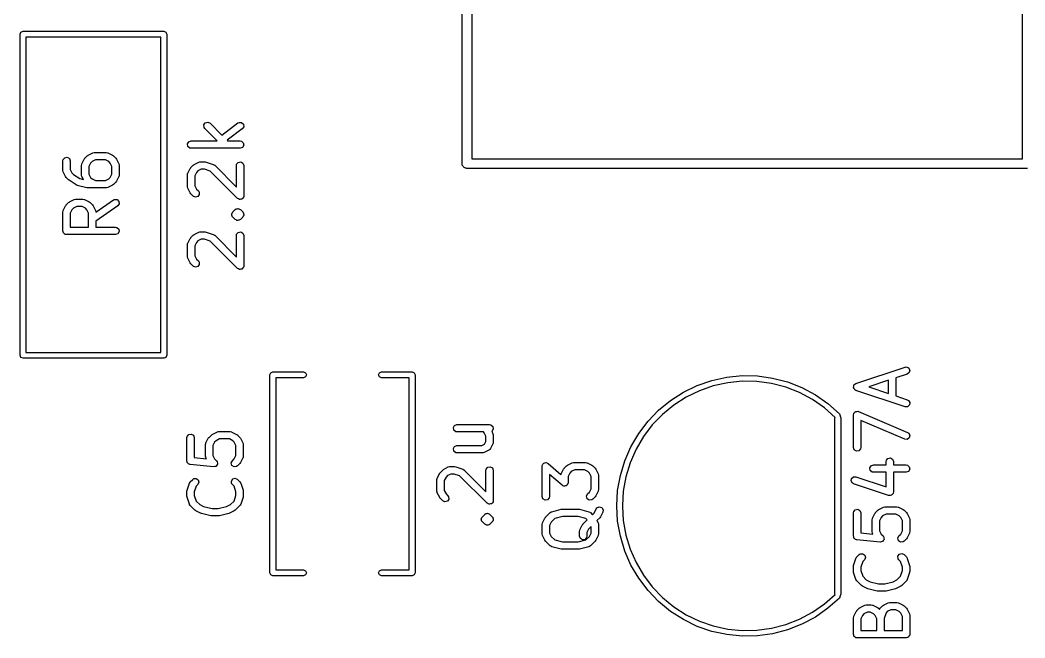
# Model space of a CAD drawing. Extents: x 40 to 128.4, y -180.3 to -86.
# Drawn here: x 97.56 to 118.06, y -108.74 to -96.13 of the extents above; entities that cross this region are included whole.
import ezdxf

# ---------------------------------------------------------------- set-up
doc = ezdxf.new("R2010")
doc.units = 0
doc.layers.add('BLACK', color=7, linetype='CONTINUOUS')

msp = doc.modelspace()

# ---------------------------------------------------------------- linework, layer by layer
at = {"layer": 'BLACK', "linetype": 'CONTINUOUS'}
for p, q in [((106.58, -99.06), (106.58, -93.345)), ((106.78, -93.445), (106.78, -98.96)), ((118.01, -98.96), (118.01, -93.445)), ((97.5649, -96.4184), (97.5825, -96.376)), ((97.5649, -102.972), (97.5649, -96.4184)), ((97.5825, -96.376), (97.6249, -96.3584)), ((97.6249, -96.3584), (100.495, -96.3584)), ((97.6849, -96.4784), (97.6849, -102.912)), ((100.435, -96.4784), (97.6849, -96.4784)), ((100.435, -102.912), (100.435, -96.4784)), ((100.495, -96.3584), (100.538, -96.376)), ((100.538, -96.376), (100.555, -96.4184)), ((100.555, -96.4184), (100.555, -102.972)), ((101.313, -98.2708), (101.343, -98.2288)), ((101.318, -98.3219), (101.313, -98.2708)), ((101.333, -98.3433), (101.318, -98.3219)), ((101.586, -98.5962), (101.333, -98.3433)), ((101.343, -98.2288), (101.392, -98.2155)), ((101.392, -98.2155), (101.439, -98.2372)), ((101.439, -98.2372), (101.678, -98.4769)), ((101.678, -98.4769), (102.007, -98.2302)), ((102.097, -98.3502), (101.786, -98.5841)), ((102.007, -98.2302), (102.031, -98.2185)), ((102.031, -98.2185), (102.082, -98.2213)), ((102.082, -98.2213), (102.119, -98.2563)), ((102.125, -98.3073), (102.097, -98.3502)), ((102.119, -98.2563), (102.125, -98.3073)), ((100.979, -98.6582), (101.004, -98.6137)), ((100.987, -98.7087), (100.979, -98.6582)), ((101.027, -98.7417), (100.987, -98.7087)), ((101.004, -98.6137), (101.052, -98.5962)), ((101.052, -98.7462), (101.027, -98.7417)), ((101.052, -98.5962), (101.586, -98.5962)), ((102.052, -98.7462), (101.052, -98.7462)), ((101.786, -98.5841), (101.798, -98.5962)), ((101.798, -98.5962), (102.052, -98.5962)), ((102.052, -98.5962), (102.078, -98.6007)), ((102.101, -98.7286), (102.052, -98.7462)), ((102.078, -98.6007), (102.117, -98.6337)), ((102.126, -98.6842), (102.101, -98.7286)), ((102.117, -98.6337), (102.126, -98.6842)), ((98.4374, -99.0045), (98.4419, -98.9789)), ((98.4419, -98.9789), (98.4749, -98.9396)), ((98.4749, -98.9396), (98.5254, -98.9307)), ((98.5254, -98.9307), (98.5698, -98.9563)), ((98.5698, -98.9563), (98.5874, -99.0045)), ((98.8263, -99.0662), (98.8739, -98.971)), ((98.8739, -98.971), (98.8872, -98.953)), ((98.8872, -98.953), (98.8879, -98.9515)), ((98.8879, -98.9515), (98.9355, -98.9039)), ((98.9355, -98.9039), (98.9539, -98.891)), ((98.9539, -98.891), (98.955, -98.8898)), ((98.955, -98.8898), (99.0503, -98.8422)), ((99.1015, -98.9843), (99.033, -99.0185)), ((99.0503, -98.8422), (99.0752, -98.8348)), ((99.0752, -98.8348), (99.0796, -98.8358)), ((99.0796, -98.8358), (99.0838, -98.8343)), ((99.0838, -98.8343), (99.3219, -98.8343)), ((99.3042, -98.9843), (99.1015, -98.9843)), ((99.3727, -99.0185), (99.3042, -98.9843)), ((99.3219, -98.8343), (99.3476, -98.8388)), ((99.3476, -98.8388), (99.351, -98.8417)), ((99.351, -98.8417), (99.3554, -98.8422)), ((99.3554, -98.8422), (99.4507, -98.8898)), ((99.4507, -98.8898), (99.4687, -98.9032)), ((99.4687, -98.9032), (99.4702, -98.9039)), ((99.4702, -98.9039), (99.5178, -98.9515)), ((99.5178, -98.9515), (99.5307, -98.9699)), ((99.5307, -98.9699), (99.5318, -98.971)), ((99.5318, -98.971), (99.5795, -99.0662)), ((106.78, -98.96), (118.01, -98.96)), ((98.4374, -99.195), (98.4374, -99.0045)), ((98.5874, -99.0045), (98.5874, -99.1773)), ((98.5874, -99.1773), (98.6216, -99.2458)), ((98.8183, -99.0998), (98.8229, -99.0741)), ((98.8183, -99.2902), (98.8183, -99.0998)), ((98.8229, -99.0741), (98.8257, -99.0707)), ((98.8257, -99.0707), (98.8263, -99.0662)), ((99.0026, -99.0489), (98.9683, -99.1175)), ((98.9683, -99.1175), (98.9683, -99.2725)), ((99.033, -99.0185), (99.0026, -99.0489)), ((99.4031, -99.0489), (99.3727, -99.0185)), ((99.4374, -99.1175), (99.4031, -99.0489)), ((99.4374, -99.2725), (99.4374, -99.1175)), ((99.5795, -99.0662), (99.5869, -99.0912)), ((99.5869, -99.0912), (99.5858, -99.0955)), ((99.5858, -99.0955), (99.5874, -99.0998)), ((99.5874, -99.0998), (99.5874, -99.2902)), ((100.985, -99.2567), (101.033, -99.1615)), ((101.033, -99.1615), (101.046, -99.1435)), ((101.046, -99.1435), (101.047, -99.142)), ((101.047, -99.142), (101.095, -99.0943)), ((101.095, -99.0943), (101.113, -99.0815)), ((101.113, -99.0815), (101.114, -99.0803)), ((101.114, -99.0803), (101.209, -99.0327)), ((101.261, -99.1748), (101.192, -99.209)), ((101.209, -99.0327), (101.234, -99.0253)), ((101.234, -99.0253), (101.239, -99.0263)), ((101.239, -99.0263), (101.243, -99.0248)), ((101.243, -99.0248), (101.338, -99.0248)), ((101.326, -99.1748), (101.261, -99.1748)), ((101.44, -99.2129), (101.326, -99.1748)), ((101.338, -99.0248), (101.36, -99.0287)), ((101.36, -99.0287), (101.362, -99.0286)), ((101.362, -99.0286), (101.505, -99.0762)), ((101.505, -99.0762), (101.528, -99.0886)), ((101.528, -99.0886), (101.53, -99.0925)), ((101.53, -99.0925), (101.534, -99.0943)), ((101.534, -99.0943), (101.977, -99.5377)), ((101.977, -99.0998), (101.982, -99.0741)), ((101.977, -99.5377), (101.977, -99.0998)), ((101.982, -99.0741), (102.015, -99.0348)), ((102.015, -99.0348), (102.065, -99.0259)), ((102.065, -99.0259), (102.11, -99.0516)), ((102.11, -99.0516), (102.127, -99.0998)), ((102.127, -99.0998), (102.127, -99.7188)), ((106.585, -99.0751), (106.58, -99.06)), ((106.585, -99.0909), (106.585, -99.0751)), ((106.594, -99.1037), (106.585, -99.0909)), ((106.599, -99.1188), (106.594, -99.1037)), ((106.612, -99.1281), (106.599, -99.1188)), ((106.621, -99.1409), (106.612, -99.1281)), ((106.636, -99.1458), (106.621, -99.1409)), ((106.649, -99.1551), (106.636, -99.1458)), ((106.665, -99.1551), (106.649, -99.1551)), ((106.68, -99.16), (106.665, -99.1551)), ((118.11, -99.16), (106.68, -99.16)), ((98.4389, -99.1992), (98.4374, -99.195)), ((98.4379, -99.2036), (98.4389, -99.1992)), ((98.4453, -99.2285), (98.4379, -99.2036)), ((98.4929, -99.3238), (98.4453, -99.2285)), ((98.4941, -99.3249), (98.4929, -99.3238)), ((98.507, -99.3433), (98.4941, -99.3249)), ((98.5546, -99.3909), (98.507, -99.3433)), ((98.5578, -99.3924), (98.5546, -99.3909)), ((98.566, -99.4003), (98.5578, -99.3924)), ((98.6216, -99.2458), (98.6554, -99.2796)), ((98.6554, -99.2796), (98.7813, -99.3635)), ((98.7813, -99.3635), (98.8554, -99.382)), ((98.8199, -99.2945), (98.8183, -99.2902)), ((98.8188, -99.2988), (98.8199, -99.2945)), ((98.8263, -99.3238), (98.8188, -99.2988)), ((98.8554, -99.382), (98.8263, -99.3238)), ((98.9683, -99.2725), (99.0026, -99.341)), ((99.0026, -99.341), (99.033, -99.3715)), ((99.033, -99.3715), (99.1015, -99.4057)), ((99.3042, -99.4057), (99.3727, -99.3715)), ((99.3727, -99.3715), (99.4031, -99.341)), ((99.4031, -99.341), (99.4374, -99.2725)), ((99.5795, -99.3238), (99.5318, -99.419)), ((99.58, -99.3193), (99.5795, -99.3238)), ((99.5829, -99.3159), (99.58, -99.3193)), ((99.5874, -99.2902), (99.5829, -99.3159)), ((100.977, -99.2902), (100.982, -99.2646)), ((100.977, -99.5283), (100.977, -99.2902)), ((100.982, -99.2646), (100.985, -99.2612)), ((100.985, -99.2612), (100.985, -99.2567)), ((101.162, -99.2394), (101.127, -99.3079)), ((101.127, -99.3079), (101.127, -99.5106)), ((101.192, -99.209), (101.162, -99.2394)), ((101.999, -99.7718), (101.44, -99.2129)), ((98.7089, -99.4955), (98.566, -99.4003)), ((98.7093, -99.4956), (98.7089, -99.4955)), ((98.7323, -99.5059), (98.7093, -99.4956)), ((98.9228, -99.5535), (98.7323, -99.5059)), ((98.9262, -99.5531), (98.9228, -99.5535)), ((98.941, -99.5557), (98.9262, -99.5531)), ((99.3219, -99.5557), (98.941, -99.5557)), ((99.1015, -99.4057), (99.3042, -99.4057)), ((99.3261, -99.5542), (99.3219, -99.5557)), ((99.3305, -99.5552), (99.3261, -99.5542)), ((99.3554, -99.5478), (99.3305, -99.5552)), ((99.4507, -99.5002), (99.3554, -99.5478)), ((99.4518, -99.499), (99.4507, -99.5002)), ((99.4702, -99.4861), (99.4518, -99.499)), ((99.5178, -99.4385), (99.4702, -99.4861)), ((99.5185, -99.437), (99.5178, -99.4385)), ((99.5318, -99.419), (99.5185, -99.437)), ((100.979, -99.5325), (100.977, -99.5283)), ((100.978, -99.5369), (100.979, -99.5325)), ((100.985, -99.5619), (100.978, -99.5369)), ((101.033, -99.6571), (100.985, -99.5619)), ((101.127, -99.5106), (101.162, -99.5791)), ((101.162, -99.5791), (101.201, -99.6182)), ((98.5741, -99.8422), (98.6693, -99.7946)), ((98.6693, -99.7946), (98.6943, -99.7872)), ((98.6943, -99.7872), (98.6986, -99.7882)), ((98.6986, -99.7882), (98.7029, -99.7867)), ((98.7029, -99.7867), (98.8457, -99.7867)), ((98.8457, -99.7867), (98.8714, -99.7912)), ((98.8714, -99.7912), (98.8748, -99.7941)), ((98.8748, -99.7941), (98.8793, -99.7946)), ((98.8793, -99.7946), (98.9745, -99.8422)), ((99.1108, -100.051), (99.4694, -99.8002)), ((99.4694, -99.8002), (99.493, -99.7892)), ((99.493, -99.7892), (99.5441, -99.7937)), ((99.5441, -99.7937), (99.5804, -99.83)), ((101.034, -99.6582), (101.033, -99.6571)), ((101.047, -99.6766), (101.034, -99.6582)), ((101.095, -99.7242), (101.047, -99.6766)), ((101.141, -99.7459), (101.095, -99.7242)), ((101.191, -99.7326), (101.141, -99.7459)), ((101.22, -99.6906), (101.191, -99.7326)), ((101.201, -99.6182), (101.216, -99.6395)), ((101.216, -99.6395), (101.22, -99.6906)), ((102.02, -99.7814), (101.999, -99.7718)), ((102.039, -99.7927), (102.02, -99.7814)), ((102.043, -99.7921), (102.039, -99.7927)), ((102.046, -99.7935), (102.043, -99.7921)), ((102.068, -99.7877), (102.046, -99.7935)), ((102.09, -99.7838), (102.068, -99.7877)), ((102.092, -99.7811), (102.09, -99.7838)), ((102.095, -99.7802), (102.092, -99.7811)), ((102.108, -99.7618), (102.095, -99.7802)), ((102.123, -99.7445), (102.108, -99.7618)), ((102.124, -99.7399), (102.123, -99.7445)), ((102.125, -99.7382), (102.124, -99.7399)), ((102.127, -99.7188), (102.125, -99.7349)), ((102.125, -99.7349), (102.125, -99.7382)), ((98.4453, -100.019), (98.4929, -99.9234)), ((98.4929, -99.9234), (98.5063, -99.9054)), ((98.5063, -99.9054), (98.507, -99.9039)), ((98.507, -99.9039), (98.5546, -99.8563)), ((98.5546, -99.8563), (98.573, -99.8434)), ((98.573, -99.8434), (98.5741, -99.8422)), ((98.6216, -100.001), (98.5874, -100.07)), ((98.652, -99.9709), (98.6216, -100.001)), ((98.7206, -99.9367), (98.652, -99.9709)), ((98.828, -99.9367), (98.7206, -99.9367)), ((98.8965, -99.9709), (98.828, -99.9367)), ((98.9269, -100.001), (98.8965, -99.9709)), ((98.9612, -100.07), (98.9269, -100.001)), ((98.9745, -99.8422), (98.9925, -99.8556)), ((98.9925, -99.8556), (98.994, -99.8563)), ((98.994, -99.8563), (99.0416, -99.9039)), ((99.0416, -99.9039), (99.0545, -99.9222)), ((99.0545, -99.9222), (99.0557, -99.9234)), ((99.0557, -99.9234), (99.1033, -100.019)), ((99.5554, -99.9231), (99.1112, -100.234)), ((99.5848, -99.8811), (99.5554, -99.9231)), ((99.5804, -99.83), (99.5848, -99.8811)), ((101.904, -100.047), (101.952, -99.9991)), ((101.952, -99.9991), (101.96, -99.9934)), ((101.96, -99.9934), (101.962, -99.9907)), ((101.962, -99.9907), (101.965, -99.9898)), ((101.965, -99.9898), (101.973, -99.9842)), ((101.973, -99.9842), (101.992, -99.9825)), ((101.992, -99.9825), (102.011, -99.9774)), ((102.011, -99.9774), (102.017, -99.9803)), ((102.017, -99.9803), (102.024, -99.9797)), ((102.024, -99.9797), (102.04, -99.9909)), ((102.04, -99.9909), (102.058, -99.9991)), ((102.058, -99.9991), (102.105, -100.047)), ((98.4374, -100.052), (98.4419, -100.026)), ((98.4374, -100.433), (98.4374, -100.052)), ((98.4419, -100.026), (98.4448, -100.023)), ((98.4448, -100.023), (98.4453, -100.019)), ((98.5874, -100.07), (98.5874, -100.358)), ((98.9612, -100.358), (98.9612, -100.07)), ((99.1033, -100.019), (99.1107, -100.044)), ((99.1107, -100.044), (99.1097, -100.048)), ((99.1097, -100.048), (99.1108, -100.051)), ((101.882, -100.093), (101.884, -100.09)), ((101.887, -100.112), (101.882, -100.093)), ((101.883, -100.087), (101.885, -100.084)), ((101.884, -100.09), (101.883, -100.087)), ((101.885, -100.08), (101.896, -100.064)), ((101.885, -100.084), (101.885, -100.08)), ((101.889, -100.131), (101.887, -100.112)), ((101.892, -100.135), (101.889, -100.131)), ((101.892, -100.137), (101.892, -100.135)), ((101.895, -100.139), (101.892, -100.137)), ((101.895, -100.14), (101.895, -100.139)), ((101.896, -100.143), (101.895, -100.14)), ((101.896, -100.064), (101.904, -100.047)), ((101.898, -100.145), (101.896, -100.143)), ((101.904, -100.153), (101.898, -100.145)), ((101.952, -100.2), (101.904, -100.153)), ((101.969, -100.209), (101.952, -100.2)), ((101.985, -100.22), (101.969, -100.209)), ((102.017, -100.217), (101.998, -100.222)), ((102.036, -100.215), (102.017, -100.217)), ((102.045, -100.21), (102.036, -100.215)), ((102.048, -100.209), (102.045, -100.21)), ((102.05, -100.206), (102.048, -100.209)), ((102.058, -100.2), (102.05, -100.206)), ((102.105, -100.153), (102.058, -100.2)), ((102.105, -100.047), (102.111, -100.055)), ((102.114, -100.135), (102.105, -100.153)), ((102.111, -100.055), (102.114, -100.057)), ((102.114, -100.057), (102.115, -100.06)), ((102.125, -100.119), (102.114, -100.135)), ((102.115, -100.06), (102.115, -100.06)), ((102.115, -100.06), (102.117, -100.062)), ((102.117, -100.062), (102.118, -100.064)), ((102.118, -100.064), (102.12, -100.068)), ((102.12, -100.068), (102.122, -100.087)), ((102.122, -100.087), (102.127, -100.106)), ((102.126, -100.113), (102.125, -100.116)), ((102.125, -100.116), (102.125, -100.119)), ((102.127, -100.106), (102.126, -100.109)), ((102.126, -100.109), (102.126, -100.113)), ((98.5874, -100.358), (98.9612, -100.358)), ((99.1112, -100.234), (99.1112, -100.358)), ((99.1112, -100.358), (99.5124, -100.358)), ((99.5124, -100.358), (99.538, -100.363)), ((99.538, -100.363), (99.5773, -100.396)), ((99.5773, -100.396), (99.5862, -100.446)), ((101.992, -100.219), (101.985, -100.22)), ((101.998, -100.222), (101.992, -100.219)), ((98.444, -100.451), (98.4374, -100.433)), ((98.4474, -100.471), (98.444, -100.451)), ((98.4526, -100.475), (98.4474, -100.471)), ((98.4549, -100.481), (98.4526, -100.475)), ((98.4718, -100.491), (98.4549, -100.481)), ((98.4867, -100.504), (98.4718, -100.491)), ((98.4965, -100.505), (98.4867, -100.504)), ((98.4994, -100.507), (98.4965, -100.505)), ((98.5026, -100.506), (98.4994, -100.507)), ((98.5124, -100.508), (98.5026, -100.506)), ((99.5124, -100.508), (98.5124, -100.508)), ((99.5606, -100.491), (99.5124, -100.508)), ((99.5862, -100.446), (99.5606, -100.491)), ((100.985, -100.685), (101.033, -100.59)), ((101.033, -100.59), (101.046, -100.572)), ((101.046, -100.572), (101.047, -100.571)), ((101.047, -100.571), (101.095, -100.523)), ((101.095, -100.523), (101.113, -100.51)), ((101.113, -100.51), (101.114, -100.509)), ((101.114, -100.509), (101.209, -100.461)), ((101.261, -100.603), (101.192, -100.638)), ((101.209, -100.461), (101.234, -100.454)), ((101.234, -100.454), (101.239, -100.455)), ((101.239, -100.455), (101.243, -100.453)), ((101.243, -100.453), (101.338, -100.453)), ((101.326, -100.603), (101.261, -100.603)), ((101.44, -100.642), (101.326, -100.603)), ((101.338, -100.453), (101.36, -100.457)), ((101.36, -100.457), (101.362, -100.457)), ((101.362, -100.457), (101.505, -100.505)), ((101.505, -100.505), (101.528, -100.517)), ((101.528, -100.517), (101.53, -100.521)), ((101.53, -100.521), (101.534, -100.523)), ((101.534, -100.523), (101.977, -100.966)), ((101.977, -100.528), (101.982, -100.503)), ((101.977, -100.966), (101.977, -100.528)), ((101.982, -100.503), (102.015, -100.463)), ((102.015, -100.463), (102.065, -100.454)), ((102.065, -100.454), (102.11, -100.48)), ((102.11, -100.48), (102.127, -100.528)), ((102.127, -100.528), (102.127, -101.147)), ((100.977, -100.719), (100.982, -100.693)), ((100.977, -100.957), (100.977, -100.719)), ((100.982, -100.693), (100.985, -100.69)), ((100.985, -100.69), (100.985, -100.685)), ((101.162, -100.668), (101.127, -100.737)), ((101.127, -100.737), (101.127, -100.939)), ((101.192, -100.638), (101.162, -100.668)), ((101.999, -101.2), (101.44, -100.642)), ((100.979, -100.961), (100.977, -100.957)), ((100.978, -100.965), (100.979, -100.961)), ((100.985, -100.99), (100.978, -100.965)), ((101.033, -101.086), (100.985, -100.99)), ((101.127, -100.939), (101.162, -101.008)), ((101.162, -101.008), (101.201, -101.047)), ((101.034, -101.087), (101.033, -101.086)), ((101.047, -101.105), (101.034, -101.087)), ((101.095, -101.153), (101.047, -101.105)), ((101.141, -101.174), (101.095, -101.153)), ((101.191, -101.161), (101.141, -101.174)), ((101.22, -101.119), (101.191, -101.161)), ((101.201, -101.047), (101.216, -101.068)), ((101.216, -101.068), (101.22, -101.119)), ((102.02, -101.21), (101.999, -101.2)), ((102.039, -101.221), (102.02, -101.21)), ((102.043, -101.221), (102.039, -101.221)), ((102.046, -101.222), (102.043, -101.221)), ((102.068, -101.216), (102.046, -101.222)), ((102.09, -101.212), (102.068, -101.216)), ((102.092, -101.21), (102.09, -101.212)), ((102.095, -101.209), (102.092, -101.21)), ((102.108, -101.19), (102.095, -101.209)), ((102.123, -101.173), (102.108, -101.19)), ((102.124, -101.168), (102.123, -101.173)), ((102.125, -101.167), (102.124, -101.168)), ((102.127, -101.147), (102.125, -101.164)), ((102.125, -101.164), (102.125, -101.167)), ((97.5825, -103.014), (97.5649, -102.972)), ((97.6249, -103.032), (97.5825, -103.014)), ((100.495, -103.032), (97.6249, -103.032)), ((97.6849, -102.912), (100.435, -102.912)), ((100.538, -103.014), (100.495, -103.032)), ((100.555, -102.972), (100.538, -103.014)), ((114.614, -103.545), (115.614, -103.212)), ((115.614, -103.212), (115.639, -103.208)), ((115.639, -103.208), (115.687, -103.227)), ((115.687, -103.227), (115.712, -103.272)), ((115.712, -103.272), (115.701, -103.322)), ((102.66, -103.37), (102.678, -103.328)), ((102.66, -107.41), (102.66, -103.37)), ((102.678, -103.328), (102.72, -103.31)), ((102.72, -103.31), (103.345, -103.31)), ((103.345, -103.43), (102.78, -103.43)), ((102.78, -103.43), (102.78, -107.35)), ((103.345, -103.31), (103.387, -103.328)), ((103.387, -103.412), (103.345, -103.43)), ((103.387, -103.328), (103.405, -103.37)), ((103.405, -103.37), (103.387, -103.412)), ((104.875, -103.37), (104.893, -103.328)), ((104.893, -103.412), (104.875, -103.37)), ((104.893, -103.328), (104.935, -103.31)), ((104.935, -103.43), (104.893, -103.412)), ((104.935, -103.31), (105.56, -103.31)), ((105.5, -103.43), (104.935, -103.43)), ((105.5, -107.35), (105.5, -103.43)), ((105.56, -103.31), (105.602, -103.328)), ((105.602, -103.328), (105.62, -103.37)), ((105.62, -103.37), (105.62, -107.41)), ((111.377, -103.587), (111.673, -103.485)), ((111.673, -103.485), (111.979, -103.418)), ((111.979, -103.418), (112.291, -103.387)), ((112.291, -103.387), (112.604, -103.393)), ((112.604, -103.393), (112.914, -103.436)), ((112.914, -103.436), (113.217, -103.515)), ((115.277, -103.482), (114.875, -103.616)), ((115.277, -103.75), (115.277, -103.482)), ((115.661, -103.354), (115.427, -103.432)), ((115.427, -103.432), (115.427, -103.8)), ((115.701, -103.322), (115.661, -103.354)), ((111.095, -103.724), (111.377, -103.587)), ((111.421, -103.694), (111.152, -103.825)), ((111.704, -103.596), (111.421, -103.694)), ((111.997, -103.532), (111.704, -103.596)), ((112.295, -103.502), (111.997, -103.532)), ((112.595, -103.508), (112.295, -103.502)), ((112.891, -103.549), (112.595, -103.508)), ((113.181, -103.625), (112.891, -103.549)), ((113.46, -103.734), (113.181, -103.625)), ((113.217, -103.515), (113.509, -103.629)), ((113.509, -103.629), (113.785, -103.777)), ((114.563, -103.627), (114.568, -103.604)), ((114.564, -103.629), (114.563, -103.627)), ((114.564, -103.631), (114.564, -103.629)), ((114.576, -103.652), (114.564, -103.631)), ((114.568, -103.604), (114.571, -103.581)), ((114.571, -103.581), (114.573, -103.579)), ((114.573, -103.577), (114.592, -103.562)), ((114.573, -103.579), (114.573, -103.577)), ((114.588, -103.673), (114.576, -103.652)), ((114.59, -103.673), (114.588, -103.673)), ((114.591, -103.675), (114.59, -103.673)), ((114.614, -103.688), (114.591, -103.675)), ((114.592, -103.562), (114.61, -103.547)), ((114.61, -103.547), (114.612, -103.547)), ((114.612, -103.547), (114.614, -103.545)), ((115.614, -104.021), (114.614, -103.688)), ((114.875, -103.616), (115.277, -103.75)), ((110.589, -104.092), (110.831, -103.893)), ((110.831, -103.893), (111.095, -103.724)), ((111.152, -103.825), (110.899, -103.986)), ((113.724, -103.875), (113.46, -103.734)), ((113.97, -104.047), (113.724, -103.875)), ((113.785, -103.777), (114.042, -103.956)), ((115.427, -103.8), (115.661, -103.879)), ((115.661, -103.879), (115.684, -103.891)), ((115.684, -103.891), (115.711, -103.935)), ((110.372, -104.317), (110.589, -104.092)), ((110.899, -103.986), (110.668, -104.177)), ((114.187, -104.24), (113.97, -104.047)), ((114.042, -103.956), (114.276, -104.164)), ((115.665, -104.02), (115.614, -104.021)), ((115.703, -103.985), (115.665, -104.02)), ((115.711, -103.935), (115.703, -103.985)), ((110.183, -104.567), (110.372, -104.317)), ((110.668, -104.177), (110.46, -104.392)), ((114.185, -104.245), (114.187, -104.24)), ((114.185, -107.845), (114.185, -104.245)), ((114.187, -104.24), (114.187, -104.24)), ((114.276, -104.164), (114.293, -104.207)), ((114.293, -104.207), (114.291, -104.212)), ((114.291, -104.212), (114.305, -104.245)), ((114.305, -104.245), (114.305, -107.845)), ((114.562, -104.188), (114.567, -104.162)), ((114.562, -104.855), (114.562, -104.188)), ((114.567, -104.162), (114.573, -104.155)), ((114.573, -104.155), (114.575, -104.147)), ((114.575, -104.147), (114.589, -104.136)), ((114.589, -104.136), (114.6, -104.123)), ((114.6, -104.123), (114.609, -104.121)), ((114.609, -104.121), (114.616, -104.116)), ((114.616, -104.116), (114.633, -104.117)), ((114.633, -104.117), (114.65, -104.114)), ((114.65, -104.114), (114.658, -104.118)), ((114.658, -104.118), (114.667, -104.119)), ((114.667, -104.119), (115.667, -104.547)), ((115.608, -104.685), (114.712, -104.302)), ((114.712, -104.302), (114.712, -104.855)), ((106.402, -104.448), (106.428, -104.404)), ((106.411, -104.499), (106.402, -104.448)), ((106.45, -104.532), (106.411, -104.499)), ((106.428, -104.404), (106.476, -104.386)), ((106.476, -104.386), (107.142, -104.386)), ((107.142, -104.386), (107.168, -104.391)), ((107.168, -104.391), (107.207, -104.424)), ((107.191, -104.519), (107.185, -104.521)), ((107.185, -104.521), (107.209, -104.571)), ((107.216, -104.474), (107.191, -104.519)), ((107.207, -104.424), (107.216, -104.474)), ((110.46, -104.392), (110.279, -104.631)), ((100.967, -104.652), (100.972, -104.626)), ((100.967, -105.128), (100.967, -104.652)), ((100.972, -104.626), (101.005, -104.587)), ((101.005, -104.587), (101.055, -104.578)), ((101.055, -104.578), (101.1, -104.604)), ((101.1, -104.604), (101.117, -104.652)), ((101.117, -104.652), (101.117, -105.06)), ((101.356, -104.761), (101.404, -104.666)), ((101.404, -104.666), (101.417, -104.648)), ((101.417, -104.648), (101.418, -104.646)), ((101.418, -104.646), (101.466, -104.599)), ((101.466, -104.599), (101.484, -104.586)), ((101.484, -104.586), (101.485, -104.585)), ((101.485, -104.585), (101.58, -104.537)), ((101.563, -104.714), (101.533, -104.744)), ((101.632, -104.679), (101.563, -104.714)), ((101.58, -104.537), (101.605, -104.53)), ((101.605, -104.53), (101.61, -104.531)), ((101.61, -104.531), (101.614, -104.529)), ((101.614, -104.529), (101.852, -104.529)), ((101.834, -104.679), (101.632, -104.679)), ((101.903, -104.714), (101.834, -104.679)), ((101.852, -104.529), (101.878, -104.534)), ((101.878, -104.534), (101.881, -104.537)), ((101.881, -104.537), (101.885, -104.537)), ((101.885, -104.537), (101.981, -104.585)), ((101.933, -104.744), (101.903, -104.714)), ((101.981, -104.585), (101.999, -104.598)), ((101.999, -104.598), (102, -104.599)), ((102, -104.599), (102.048, -104.646)), ((102.048, -104.646), (102.061, -104.665)), ((102.061, -104.665), (102.062, -104.666)), ((102.062, -104.666), (102.109, -104.761)), ((106.476, -104.536), (106.45, -104.532)), ((107.016, -104.536), (106.476, -104.536)), ((107.033, -104.553), (107.016, -104.536)), ((107.067, -104.622), (107.033, -104.553)), ((107.067, -104.729), (107.067, -104.622)), ((107.209, -104.571), (107.217, -104.596)), ((107.217, -104.596), (107.216, -104.6)), ((107.216, -104.6), (107.217, -104.604)), ((107.217, -104.604), (107.217, -104.747)), ((110.025, -104.837), (110.183, -104.567)), ((110.279, -104.631), (110.128, -104.89)), ((115.659, -104.688), (115.608, -104.685)), ((115.7, -104.657), (115.659, -104.688)), ((115.667, -104.547), (115.689, -104.562)), ((115.689, -104.562), (115.712, -104.608)), ((115.712, -104.608), (115.7, -104.657)), ((101.348, -104.795), (101.353, -104.769)), ((101.348, -105.033), (101.348, -104.795)), ((101.353, -104.769), (101.356, -104.766)), ((101.356, -104.766), (101.356, -104.761)), ((101.533, -104.744), (101.498, -104.812)), ((101.498, -104.812), (101.498, -105.015)), ((101.967, -104.812), (101.933, -104.744)), ((101.967, -105.015), (101.967, -104.812)), ((102.109, -104.761), (102.117, -104.786)), ((102.117, -104.786), (102.116, -104.791)), ((102.116, -104.791), (102.117, -104.795)), ((102.117, -104.795), (102.117, -105.033)), ((106.402, -104.877), (106.428, -104.833)), ((106.411, -104.927), (106.402, -104.877)), ((106.45, -104.96), (106.411, -104.927)), ((106.428, -104.833), (106.476, -104.815)), ((106.476, -104.815), (106.982, -104.815)), ((106.982, -104.815), (107.039, -104.786)), ((107.128, -104.909), (107.033, -104.957)), ((107.039, -104.786), (107.067, -104.729)), ((107.136, -104.901), (107.128, -104.909)), ((107.146, -104.897), (107.136, -104.901)), ((107.162, -104.876), (107.146, -104.897)), ((107.209, -104.781), (107.162, -104.876)), ((107.21, -104.776), (107.209, -104.781)), ((107.213, -104.773), (107.21, -104.776)), ((107.217, -104.747), (107.213, -104.773)), ((109.899, -105.124), (110.025, -104.837)), ((110.128, -104.89), (110.008, -105.164)), ((114.58, -104.903), (114.562, -104.855)), ((114.624, -104.928), (114.58, -104.903)), ((114.675, -104.919), (114.624, -104.928)), ((114.708, -104.88), (114.675, -104.919)), ((114.712, -104.855), (114.708, -104.88)), ((100.973, -105.143), (100.967, -105.128)), ((101.117, -105.06), (101.366, -105.085)), ((101.35, -105.037), (101.348, -105.033)), ((101.349, -105.041), (101.35, -105.037)), ((101.356, -105.066), (101.349, -105.041)), ((101.366, -105.085), (101.356, -105.066)), ((101.498, -105.015), (101.533, -105.084)), ((101.533, -105.084), (101.572, -105.123)), ((101.572, -105.123), (101.587, -105.144)), ((101.872, -105.169), (101.894, -105.123)), ((101.894, -105.123), (101.933, -105.084)), ((101.933, -105.084), (101.967, -105.015)), ((102.109, -105.066), (102.062, -105.162)), ((102.11, -105.062), (102.109, -105.066)), ((102.113, -105.059), (102.11, -105.062)), ((102.117, -105.033), (102.113, -105.059)), ((106.476, -104.965), (106.45, -104.96)), ((107, -104.965), (106.476, -104.965)), ((107.004, -104.963), (107, -104.965)), ((107.008, -104.965), (107.004, -104.963)), ((107.033, -104.957), (107.008, -104.965)), ((109.808, -105.424), (109.899, -105.124)), ((115.229, -105.14), (115.234, -105.115)), ((115.234, -105.115), (115.267, -105.075)), ((115.267, -105.075), (115.317, -105.066)), ((115.317, -105.066), (115.361, -105.092)), ((115.361, -105.092), (115.379, -105.14)), ((100.974, -105.159), (100.973, -105.143)), ((100.981, -105.166), (100.974, -105.159)), ((100.985, -105.176), (100.981, -105.166)), ((100.999, -105.184), (100.985, -105.176)), ((101.01, -105.196), (100.999, -105.184)), ((101.027, -105.2), (101.01, -105.196)), ((101.029, -105.202), (101.027, -105.2)), ((101.031, -105.202), (101.029, -105.202)), ((101.035, -105.203), (101.031, -105.202)), ((101.511, -105.25), (101.035, -105.203)), ((101.512, -105.25), (101.511, -105.25)), ((101.536, -105.244), (101.512, -105.25)), ((101.512, -105.25), (101.512, -105.25)), ((101.561, -105.238), (101.536, -105.244)), ((101.562, -105.237), (101.561, -105.237)), ((101.561, -105.237), (101.561, -105.238)), ((101.576, -105.217), (101.562, -105.237)), ((101.591, -105.196), (101.576, -105.217)), ((101.587, -105.144), (101.587, -105.145)), ((101.587, -105.145), (101.587, -105.145)), ((101.587, -105.145), (101.589, -105.17)), ((101.589, -105.17), (101.591, -105.195)), ((101.591, -105.195), (101.591, -105.196)), ((101.591, -105.196), (101.591, -105.196)), ((101.886, -105.219), (101.872, -105.169)), ((101.928, -105.248), (101.886, -105.219)), ((101.979, -105.244), (101.928, -105.248)), ((102, -105.229), (101.979, -105.244)), ((102.048, -105.181), (102, -105.229)), ((102.062, -105.162), (102.048, -105.18)), ((102.048, -105.18), (102.048, -105.181)), ((106.137, -105.361), (106.185, -105.313)), ((106.185, -105.313), (106.203, -105.3)), ((106.203, -105.3), (106.204, -105.299)), ((106.204, -105.299), (106.299, -105.251)), ((106.299, -105.251), (106.324, -105.244)), ((106.324, -105.244), (106.329, -105.245)), ((106.329, -105.245), (106.333, -105.244)), ((106.333, -105.244), (106.428, -105.244)), ((106.428, -105.244), (106.45, -105.247)), ((106.45, -105.247), (106.452, -105.247)), ((106.452, -105.247), (106.595, -105.295)), ((106.595, -105.295), (106.618, -105.307)), ((106.618, -105.307), (106.62, -105.311)), ((106.62, -105.311), (106.624, -105.313)), ((106.624, -105.313), (107.067, -105.757)), ((107.067, -105.319), (107.072, -105.293)), ((107.067, -105.757), (107.067, -105.319)), ((107.072, -105.293), (107.105, -105.254)), ((107.105, -105.254), (107.155, -105.245)), ((107.155, -105.245), (107.2, -105.27)), ((107.2, -105.27), (107.217, -105.319)), ((107.217, -105.319), (107.217, -105.938)), ((108.212, -105.235), (108.214, -105.224)), ((108.212, -105.855), (108.212, -105.235)), ((108.214, -105.221), (108.215, -105.218)), ((108.214, -105.224), (108.214, -105.221)), ((108.215, -105.218), (108.217, -105.21)), ((108.217, -105.21), (108.23, -105.194)), ((108.23, -105.194), (108.24, -105.177)), ((108.24, -105.177), (108.246, -105.175)), ((108.246, -105.175), (108.25, -105.171)), ((108.25, -105.171), (108.27, -105.167)), ((108.27, -105.167), (108.289, -105.16)), ((108.289, -105.16), (108.295, -105.163)), ((108.295, -105.163), (108.3, -105.162)), ((108.3, -105.162), (108.318, -105.172)), ((108.318, -105.172), (108.337, -105.179)), ((108.337, -105.179), (108.597, -105.407)), ((108.601, -105.392), (108.649, -105.297)), ((108.649, -105.297), (108.662, -105.279)), ((108.662, -105.279), (108.663, -105.278)), ((108.663, -105.278), (108.711, -105.23)), ((108.711, -105.23), (108.729, -105.217)), ((108.729, -105.217), (108.73, -105.216)), ((108.73, -105.216), (108.825, -105.168)), ((108.877, -105.31), (108.808, -105.345)), ((108.825, -105.168), (108.85, -105.161)), ((108.85, -105.161), (108.855, -105.162)), ((108.855, -105.162), (108.859, -105.16)), ((108.859, -105.16), (109.097, -105.16)), ((109.079, -105.31), (108.877, -105.31)), ((109.148, -105.345), (109.079, -105.31)), ((109.097, -105.16), (109.123, -105.165)), ((109.123, -105.165), (109.126, -105.168)), ((109.126, -105.168), (109.13, -105.168)), ((109.13, -105.168), (109.226, -105.216)), ((109.226, -105.216), (109.244, -105.229)), ((109.244, -105.229), (109.245, -105.23)), ((109.245, -105.23), (109.293, -105.278)), ((109.293, -105.278), (109.306, -105.296)), ((109.306, -105.296), (109.307, -105.297)), ((109.307, -105.297), (109.354, -105.392)), ((110.008, -105.164), (109.921, -105.451)), ((114.897, -105.27), (114.923, -105.226)), ((114.906, -105.321), (114.897, -105.27)), ((114.945, -105.354), (114.906, -105.321)), ((114.923, -105.226), (114.971, -105.208)), ((114.971, -105.208), (115.229, -105.208)), ((115.229, -105.208), (115.229, -105.14)), ((115.379, -105.14), (115.379, -105.208)), ((115.379, -105.208), (115.637, -105.208)), ((115.637, -105.208), (115.663, -105.213)), ((115.686, -105.341), (115.637, -105.358)), ((115.663, -105.213), (115.702, -105.246)), ((115.711, -105.296), (115.686, -105.341)), ((115.702, -105.246), (115.711, -105.296)), ((101.037, -105.551), (101.085, -105.504)), ((101.085, -105.504), (101.106, -105.489)), ((101.106, -105.489), (101.157, -105.484)), ((101.157, -105.484), (101.199, -105.514)), ((101.199, -105.514), (101.212, -105.563)), ((101.875, -105.537), (101.904, -105.495)), ((101.879, -105.588), (101.875, -105.537)), ((101.904, -105.495), (101.954, -105.482)), ((101.954, -105.482), (102, -105.504)), ((102, -105.504), (102.048, -105.551)), ((106.067, -105.509), (106.072, -105.483)), ((106.067, -105.747), (106.067, -105.509)), ((106.072, -105.483), (106.075, -105.48)), ((106.075, -105.476), (106.123, -105.38)), ((106.075, -105.48), (106.075, -105.476)), ((106.123, -105.38), (106.136, -105.362)), ((106.136, -105.362), (106.137, -105.361)), ((106.252, -105.458), (106.217, -105.527)), ((106.217, -105.527), (106.217, -105.729)), ((106.282, -105.428), (106.252, -105.458)), ((106.351, -105.394), (106.282, -105.428)), ((106.416, -105.394), (106.351, -105.394)), ((106.53, -105.432), (106.416, -105.394)), ((107.089, -105.991), (106.53, -105.432)), ((108.619, -105.625), (108.362, -105.401)), ((108.362, -105.401), (108.362, -105.855)), ((108.597, -105.407), (108.598, -105.4)), ((108.598, -105.4), (108.601, -105.397)), ((108.601, -105.397), (108.601, -105.392)), ((108.778, -105.375), (108.743, -105.444)), ((108.743, -105.444), (108.743, -105.569)), ((108.808, -105.345), (108.778, -105.375)), ((109.178, -105.375), (109.148, -105.345)), ((109.212, -105.444), (109.178, -105.375)), ((109.212, -105.694), (109.212, -105.444)), ((109.354, -105.392), (109.362, -105.417)), ((109.362, -105.417), (109.361, -105.422)), ((109.361, -105.422), (109.362, -105.426)), ((109.362, -105.426), (109.362, -105.712)), ((109.753, -105.732), (109.808, -105.424)), ((109.921, -105.451), (109.868, -105.746)), ((114.516, -105.536), (114.524, -105.485)), ((114.543, -105.58), (114.516, -105.536)), ((114.524, -105.485), (114.562, -105.451)), ((114.562, -105.451), (114.613, -105.45)), ((114.613, -105.45), (115.229, -105.655)), ((114.971, -105.358), (114.945, -105.354)), ((115.229, -105.358), (114.971, -105.358)), ((115.229, -105.655), (115.229, -105.358)), ((115.637, -105.358), (115.379, -105.358)), ((115.379, -105.358), (115.379, -105.759)), ((100.967, -105.747), (100.971, -105.725)), ((100.967, -105.842), (100.967, -105.747)), ((100.971, -105.723), (101.019, -105.581)), ((100.971, -105.725), (100.971, -105.723)), ((101.019, -105.581), (101.031, -105.558)), ((101.031, -105.558), (101.035, -105.555)), ((101.035, -105.555), (101.037, -105.551)), ((101.156, -105.645), (101.117, -105.759)), ((101.191, -105.61), (101.156, -105.645)), ((101.212, -105.563), (101.191, -105.61)), ((101.894, -105.61), (101.879, -105.588)), ((101.929, -105.645), (101.894, -105.61)), ((101.967, -105.759), (101.929, -105.645)), ((102.048, -105.551), (102.063, -105.573)), ((102.063, -105.573), (102.063, -105.577)), ((102.063, -105.577), (102.066, -105.581)), ((102.066, -105.581), (102.114, -105.723)), ((102.114, -105.723), (102.117, -105.746)), ((102.117, -105.746), (102.117, -105.747)), ((102.117, -105.747), (102.117, -105.842)), ((106.069, -105.751), (106.067, -105.747)), ((106.068, -105.756), (106.069, -105.751)), ((106.217, -105.729), (106.252, -105.798)), ((108.638, -105.633), (108.619, -105.625)), ((108.655, -105.643), (108.638, -105.633)), ((108.661, -105.642), (108.655, -105.643)), ((108.667, -105.644), (108.661, -105.642)), ((108.686, -105.637), (108.667, -105.644)), ((108.706, -105.634), (108.686, -105.637)), ((108.71, -105.629), (108.706, -105.634)), ((108.715, -105.627), (108.71, -105.629)), ((108.726, -105.61), (108.715, -105.627)), ((108.739, -105.594), (108.726, -105.61)), ((108.74, -105.586), (108.739, -105.594)), ((108.742, -105.583), (108.74, -105.586)), ((108.743, -105.569), (108.741, -105.58)), ((108.741, -105.58), (108.742, -105.583)), ((109.178, -105.762), (109.212, -105.694)), ((109.354, -105.745), (109.307, -105.84)), ((109.355, -105.741), (109.354, -105.745)), ((109.358, -105.737), (109.355, -105.741)), ((109.362, -105.712), (109.358, -105.737)), ((109.735, -106.045), (109.753, -105.732)), ((109.868, -105.746), (109.851, -106.036)), ((114.566, -105.592), (114.543, -105.58)), ((115.28, -105.83), (114.566, -105.592)), ((100.968, -105.844), (100.967, -105.842)), ((100.971, -105.866), (100.968, -105.844)), ((101.019, -106.009), (100.971, -105.866)), ((101.117, -105.759), (101.117, -105.83)), ((101.117, -105.83), (101.156, -105.945)), ((101.156, -105.945), (101.23, -106.019)), ((101.855, -106.019), (101.929, -105.945)), ((101.929, -105.945), (101.967, -105.83)), ((101.967, -105.83), (101.967, -105.759)), ((102.114, -105.866), (102.066, -106.009)), ((102.117, -105.842), (102.113, -105.864)), ((102.113, -105.864), (102.114, -105.866)), ((106.075, -105.781), (106.068, -105.756)), ((106.123, -105.876), (106.075, -105.781)), ((106.124, -105.877), (106.123, -105.876)), ((106.137, -105.895), (106.124, -105.877)), ((106.185, -105.943), (106.137, -105.895)), ((106.231, -105.965), (106.185, -105.943)), ((106.281, -105.951), (106.231, -105.965)), ((106.252, -105.798), (106.291, -105.837)), ((106.31, -105.909), (106.281, -105.951)), ((106.291, -105.837), (106.306, -105.858)), ((106.306, -105.858), (106.31, -105.909)), ((107.217, -105.938), (107.215, -105.954)), ((107.215, -105.954), (107.215, -105.957)), ((108.23, -105.903), (108.212, -105.855)), ((108.274, -105.928), (108.23, -105.903)), ((108.325, -105.919), (108.274, -105.928)), ((108.358, -105.88), (108.325, -105.919)), ((108.362, -105.855), (108.358, -105.88)), ((109.117, -105.848), (109.139, -105.801)), ((109.131, -105.898), (109.117, -105.848)), ((109.173, -105.927), (109.131, -105.898)), ((109.139, -105.801), (109.178, -105.762)), ((109.224, -105.922), (109.173, -105.927)), ((109.245, -105.908), (109.224, -105.922)), ((109.293, -105.86), (109.245, -105.908)), ((109.307, -105.84), (109.293, -105.858)), ((109.293, -105.858), (109.293, -105.86)), ((115.286, -105.83), (115.28, -105.83)), ((115.291, -105.833), (115.286, -105.83)), ((115.311, -105.83), (115.291, -105.833)), ((115.332, -105.829), (115.311, -105.83)), ((115.336, -105.825), (115.332, -105.829)), ((115.342, -105.824), (115.336, -105.825)), ((115.355, -105.809), (115.342, -105.824)), ((115.37, -105.795), (115.355, -105.809)), ((115.371, -105.789), (115.37, -105.795)), ((115.375, -105.785), (115.371, -105.789)), ((115.379, -105.759), (115.375, -105.785)), ((101.022, -106.012), (101.019, -106.009)), ((101.022, -106.017), (101.022, -106.012)), ((101.037, -106.038), (101.022, -106.017)), ((101.132, -106.134), (101.037, -106.038)), ((101.134, -106.134), (101.132, -106.134)), ((101.152, -106.148), (101.134, -106.134)), ((101.247, -106.195), (101.152, -106.148)), ((101.23, -106.019), (101.307, -106.057)), ((101.307, -106.057), (101.48, -106.101)), ((101.48, -106.101), (101.605, -106.101)), ((101.605, -106.101), (101.778, -106.057)), ((101.778, -106.057), (101.855, -106.019)), ((101.933, -106.148), (101.838, -106.195)), ((101.934, -106.146), (101.933, -106.148)), ((101.953, -106.134), (101.934, -106.146)), ((102.048, -106.038), (101.953, -106.134)), ((102.05, -106.034), (102.048, -106.038)), ((102.054, -106.032), (102.05, -106.034)), ((102.066, -106.009), (102.054, -106.032)), ((107.11, -106), (107.089, -105.991)), ((107.129, -106.011), (107.11, -106)), ((107.133, -106.011), (107.129, -106.011)), ((107.136, -106.012), (107.133, -106.011)), ((107.158, -106.006), (107.136, -106.012)), ((107.18, -106.003), (107.158, -106.006)), ((107.182, -106), (107.18, -106.003)), ((107.185, -105.999), (107.182, -106)), ((107.198, -105.981), (107.185, -105.999)), ((107.213, -105.963), (107.198, -105.981)), ((107.214, -105.959), (107.213, -105.963)), ((107.215, -105.957), (107.214, -105.959)), ((108.412, -106.163), (108.603, -106.115)), ((108.603, -106.115), (108.617, -106.114)), ((108.617, -106.114), (108.621, -106.113)), ((108.621, -106.113), (108.954, -106.113)), ((108.954, -106.113), (108.969, -106.115)), ((108.969, -106.115), (108.972, -106.115)), ((108.972, -106.115), (109.163, -106.163)), ((109.273, -106.191), (109.316, -106.107)), ((109.316, -106.107), (109.331, -106.086)), ((109.331, -106.086), (109.378, -106.065)), ((109.378, -106.065), (109.427, -106.08)), ((109.427, -106.08), (109.456, -106.123)), ((109.456, -106.123), (109.45, -106.174)), ((109.753, -106.358), (109.735, -106.045)), ((109.851, -106.036), (109.855, -106.045)), ((109.855, -106.045), (109.851, -106.054)), ((109.851, -106.054), (109.868, -106.344)), ((114.567, -106.162), (114.6, -106.123)), ((114.6, -106.123), (114.65, -106.114)), ((114.65, -106.114), (114.695, -106.14)), ((114.695, -106.14), (114.712, -106.188)), ((115.013, -106.182), (115.061, -106.135)), ((115.061, -106.135), (115.079, -106.122)), ((115.079, -106.122), (115.08, -106.121)), ((115.08, -106.121), (115.175, -106.073)), ((115.175, -106.073), (115.2, -106.066)), ((115.2, -106.066), (115.205, -106.067)), ((115.205, -106.067), (115.209, -106.065)), ((115.209, -106.065), (115.447, -106.065)), ((115.447, -106.065), (115.473, -106.07)), ((115.473, -106.07), (115.476, -106.073)), ((115.476, -106.073), (115.48, -106.073)), ((115.48, -106.073), (115.576, -106.121)), ((115.576, -106.121), (115.594, -106.134)), ((115.594, -106.134), (115.595, -106.135)), ((115.595, -106.135), (115.643, -106.182)), ((101.25, -106.196), (101.247, -106.195)), ((101.262, -106.201), (101.25, -106.196)), ((101.453, -106.248), (101.262, -106.201)), ((101.456, -106.248), (101.453, -106.248)), ((101.471, -106.251), (101.456, -106.248)), ((101.614, -106.251), (101.471, -106.251)), ((101.617, -106.25), (101.614, -106.251)), ((101.632, -106.248), (101.617, -106.25)), ((101.822, -106.201), (101.632, -106.248)), ((101.825, -106.199), (101.822, -106.201)), ((101.838, -106.195), (101.825, -106.199)), ((106.972, -106.312), (106.974, -106.309)), ((106.977, -106.331), (106.972, -106.312)), ((106.973, -106.306), (106.975, -106.303)), ((106.974, -106.309), (106.973, -106.306)), ((106.975, -106.299), (106.986, -106.283)), ((106.975, -106.303), (106.975, -106.299)), ((106.979, -106.35), (106.977, -106.331)), ((106.982, -106.354), (106.979, -106.35)), ((106.982, -106.356), (106.982, -106.354)), ((106.985, -106.358), (106.982, -106.356)), ((106.986, -106.362), (106.985, -106.358)), ((106.985, -106.358), (106.985, -106.358)), ((106.986, -106.283), (106.994, -106.266)), ((106.988, -106.364), (106.986, -106.362)), ((106.994, -106.372), (106.988, -106.364)), ((106.994, -106.266), (107.042, -106.218)), ((107.042, -106.218), (107.05, -106.212)), ((107.05, -106.212), (107.052, -106.21)), ((107.052, -106.21), (107.055, -106.209)), ((107.055, -106.209), (107.063, -106.203)), ((107.063, -106.203), (107.082, -106.201)), ((107.082, -106.201), (107.101, -106.196)), ((107.101, -106.196), (107.107, -106.199)), ((107.107, -106.199), (107.114, -106.199)), ((107.114, -106.199), (107.13, -106.21)), ((107.13, -106.21), (107.148, -106.218)), ((107.148, -106.218), (107.195, -106.266)), ((107.195, -106.266), (107.201, -106.274)), ((107.204, -106.354), (107.195, -106.372)), ((107.201, -106.274), (107.204, -106.276)), ((107.204, -106.276), (107.205, -106.279)), ((107.215, -106.338), (107.204, -106.354)), ((107.205, -106.279), (107.205, -106.279)), ((107.205, -106.279), (107.207, -106.281)), ((107.207, -106.281), (107.208, -106.283)), ((107.208, -106.283), (107.21, -106.287)), ((107.21, -106.287), (107.212, -106.306)), ((107.212, -106.306), (107.217, -106.325)), ((107.216, -106.332), (107.215, -106.335)), ((107.215, -106.335), (107.215, -106.338)), ((107.217, -106.325), (107.216, -106.328)), ((107.216, -106.328), (107.216, -106.332)), ((108.22, -106.392), (108.268, -106.297)), ((108.268, -106.297), (108.281, -106.279)), ((108.281, -106.279), (108.282, -106.278)), ((108.282, -106.278), (108.377, -106.182)), ((108.377, -106.182), (108.399, -106.168)), ((108.469, -106.303), (108.397, -106.375)), ((108.399, -106.168), (108.406, -106.167)), ((108.406, -106.167), (108.412, -106.163)), ((108.63, -106.263), (108.469, -106.303)), ((108.945, -106.263), (108.63, -106.263)), ((109.106, -106.303), (108.945, -106.263)), ((109.044, -106.421), (109.134, -106.331)), ((109.134, -106.331), (109.106, -106.303)), ((109.163, -106.163), (109.187, -106.173)), ((109.187, -106.173), (109.191, -106.179)), ((109.191, -106.179), (109.198, -106.182)), ((109.198, -106.182), (109.24, -106.225)), ((109.24, -106.225), (109.273, -106.191)), ((109.388, -106.289), (109.331, -106.346)), ((109.331, -106.346), (109.354, -106.392)), ((109.389, -106.287), (109.388, -106.289)), ((109.402, -106.269), (109.389, -106.287)), ((109.45, -106.174), (109.402, -106.269)), ((109.808, -106.666), (109.753, -106.358)), ((109.868, -106.344), (109.921, -106.639)), ((114.562, -106.188), (114.567, -106.162)), ((114.562, -106.664), (114.562, -106.188)), ((114.712, -106.188), (114.712, -106.596)), ((114.943, -106.331), (114.948, -106.305)), ((114.943, -106.569), (114.943, -106.331)), ((114.948, -106.305), (114.951, -106.302)), ((114.951, -106.297), (114.999, -106.202)), ((114.951, -106.302), (114.951, -106.297)), ((114.999, -106.202), (115.012, -106.184)), ((115.012, -106.184), (115.013, -106.182)), ((115.128, -106.28), (115.093, -106.348)), ((115.093, -106.348), (115.093, -106.551)), ((115.158, -106.249), (115.128, -106.28)), ((115.227, -106.215), (115.158, -106.249)), ((115.429, -106.215), (115.227, -106.215)), ((115.498, -106.249), (115.429, -106.215)), ((115.528, -106.28), (115.498, -106.249)), ((115.562, -106.348), (115.528, -106.28)), ((115.562, -106.551), (115.562, -106.348)), ((115.643, -106.182), (115.656, -106.201)), ((115.656, -106.201), (115.657, -106.202)), ((115.657, -106.202), (115.704, -106.297)), ((115.704, -106.297), (115.712, -106.322)), ((115.712, -106.322), (115.711, -106.326)), ((115.711, -106.326), (115.712, -106.331)), ((115.712, -106.331), (115.712, -106.569)), ((107.042, -106.419), (106.994, -106.372)), ((107.059, -106.427), (107.042, -106.419)), ((107.075, -106.439), (107.059, -106.427)), ((107.082, -106.438), (107.075, -106.439)), ((107.088, -106.441), (107.082, -106.438)), ((107.107, -106.436), (107.088, -106.441)), ((107.126, -106.434), (107.107, -106.436)), ((107.135, -106.428), (107.126, -106.434)), ((107.138, -106.428), (107.135, -106.428)), ((107.14, -106.425), (107.138, -106.428)), ((107.148, -106.419), (107.14, -106.425)), ((107.195, -106.372), (107.148, -106.419)), ((108.212, -106.426), (108.217, -106.4)), ((108.212, -106.616), (108.212, -106.426)), ((108.217, -106.4), (108.22, -106.397)), ((108.22, -106.397), (108.22, -106.392)), ((108.397, -106.375), (108.362, -106.444)), ((108.362, -106.444), (108.362, -106.599)), ((108.974, -106.569), (108.979, -106.543)), ((108.974, -106.664), (108.974, -106.569)), ((108.979, -106.543), (108.982, -106.54)), ((108.982, -106.535), (109.03, -106.44)), ((108.982, -106.54), (108.982, -106.535)), ((109.03, -106.44), (109.043, -106.422)), ((109.043, -106.422), (109.044, -106.421)), ((109.159, -106.518), (109.124, -106.587)), ((109.212, -106.464), (109.159, -106.518)), ((109.212, -106.599), (109.212, -106.464)), ((109.354, -106.392), (109.362, -106.417)), ((109.362, -106.417), (109.361, -106.422)), ((109.361, -106.422), (109.362, -106.426)), ((109.362, -106.426), (109.362, -106.616)), ((114.945, -106.573), (114.943, -106.569)), ((115.093, -106.551), (115.128, -106.62)), ((115.528, -106.62), (115.562, -106.551)), ((115.712, -106.569), (115.708, -106.594)), ((108.214, -106.621), (108.212, -106.616)), ((108.213, -106.625), (108.214, -106.621)), ((108.22, -106.65), (108.213, -106.625)), ((108.268, -106.745), (108.22, -106.65)), ((108.269, -106.746), (108.268, -106.745)), ((108.282, -106.765), (108.269, -106.746)), ((108.377, -106.86), (108.282, -106.765)), ((108.362, -106.599), (108.397, -106.667)), ((108.397, -106.667), (108.469, -106.739)), ((108.469, -106.739), (108.63, -106.78)), ((108.945, -106.78), (109.106, -106.739)), ((108.992, -106.712), (108.974, -106.664)), ((109.036, -106.738), (108.992, -106.712)), ((109.087, -106.729), (109.036, -106.738)), ((109.12, -106.69), (109.087, -106.729)), ((109.106, -106.739), (109.178, -106.667)), ((109.124, -106.664), (109.12, -106.69)), ((109.124, -106.587), (109.124, -106.664)), ((109.178, -106.667), (109.212, -106.599)), ((109.293, -106.765), (109.198, -106.86)), ((109.307, -106.745), (109.293, -106.763)), ((109.293, -106.763), (109.293, -106.765)), ((109.354, -106.65), (109.307, -106.745)), ((109.355, -106.646), (109.354, -106.65)), ((109.358, -106.642), (109.355, -106.646)), ((109.362, -106.616), (109.358, -106.642)), ((109.899, -106.966), (109.808, -106.666)), ((109.921, -106.639), (110.008, -106.926)), ((114.568, -106.679), (114.562, -106.664)), ((114.569, -106.695), (114.568, -106.679)), ((114.576, -106.702), (114.569, -106.695)), ((114.58, -106.712), (114.576, -106.702)), ((114.594, -106.72), (114.58, -106.712)), ((114.605, -106.732), (114.594, -106.72)), ((114.622, -106.736), (114.605, -106.732)), ((114.624, -106.738), (114.622, -106.736)), ((114.626, -106.738), (114.624, -106.738)), ((114.63, -106.739), (114.626, -106.738)), ((115.106, -106.786), (114.63, -106.739)), ((114.712, -106.596), (114.961, -106.621)), ((114.944, -106.577), (114.945, -106.573)), ((114.951, -106.602), (114.944, -106.577)), ((114.961, -106.621), (114.951, -106.602)), ((115.128, -106.62), (115.167, -106.659)), ((115.156, -106.774), (115.131, -106.78)), ((115.157, -106.773), (115.156, -106.773)), ((115.156, -106.773), (115.156, -106.774)), ((115.171, -106.752), (115.157, -106.773)), ((115.167, -106.659), (115.182, -106.68)), ((115.186, -106.732), (115.171, -106.752)), ((115.182, -106.68), (115.182, -106.68)), ((115.182, -106.68), (115.182, -106.681)), ((115.182, -106.681), (115.184, -106.706)), ((115.184, -106.706), (115.186, -106.731)), ((115.186, -106.731), (115.186, -106.731)), ((115.186, -106.731), (115.186, -106.732)), ((115.467, -106.705), (115.489, -106.659)), ((115.481, -106.755), (115.467, -106.705)), ((115.523, -106.784), (115.481, -106.755)), ((115.489, -106.659), (115.528, -106.62)), ((115.595, -106.765), (115.574, -106.78)), ((115.643, -106.717), (115.595, -106.765)), ((115.657, -106.698), (115.643, -106.716)), ((115.643, -106.716), (115.643, -106.717)), ((115.704, -106.602), (115.657, -106.698)), ((115.705, -106.598), (115.704, -106.602)), ((115.708, -106.594), (115.705, -106.598)), ((108.384, -106.863), (108.377, -106.86)), ((108.388, -106.869), (108.384, -106.863)), ((108.412, -106.88), (108.388, -106.869)), ((108.603, -106.927), (108.412, -106.88)), ((108.606, -106.927), (108.603, -106.927)), ((108.621, -106.93), (108.606, -106.927)), ((108.954, -106.93), (108.621, -106.93)), ((108.63, -106.78), (108.945, -106.78)), ((108.957, -106.928), (108.954, -106.93)), ((108.972, -106.927), (108.957, -106.928)), ((109.163, -106.88), (108.972, -106.927)), ((109.169, -106.876), (109.163, -106.88)), ((109.176, -106.875), (109.169, -106.876)), ((109.198, -106.86), (109.176, -106.875)), ((110.025, -107.253), (109.899, -106.966)), ((110.008, -106.926), (110.128, -107.2)), ((115.107, -106.786), (115.106, -106.786)), ((115.131, -106.78), (115.107, -106.786)), ((115.107, -106.786), (115.107, -106.786)), ((115.574, -106.78), (115.523, -106.784)), ((114.566, -107.259), (114.614, -107.117)), ((114.614, -107.117), (114.626, -107.094)), ((114.626, -107.094), (114.63, -107.091)), ((114.63, -107.091), (114.632, -107.087)), ((114.632, -107.087), (114.68, -107.04)), ((114.68, -107.04), (114.701, -107.025)), ((114.701, -107.025), (114.752, -107.02)), ((114.751, -107.181), (114.712, -107.295)), ((114.786, -107.146), (114.751, -107.181)), ((114.752, -107.02), (114.794, -107.05)), ((114.807, -107.099), (114.786, -107.146)), ((114.794, -107.05), (114.807, -107.099)), ((115.47, -107.073), (115.499, -107.031)), ((115.474, -107.124), (115.47, -107.073)), ((115.489, -107.146), (115.474, -107.124)), ((115.524, -107.181), (115.489, -107.146)), ((115.499, -107.031), (115.549, -107.018)), ((115.562, -107.295), (115.524, -107.181)), ((115.549, -107.018), (115.595, -107.04)), ((115.595, -107.04), (115.643, -107.087)), ((115.643, -107.087), (115.658, -107.109)), ((115.658, -107.109), (115.658, -107.113)), ((115.658, -107.113), (115.661, -107.117)), ((115.661, -107.117), (115.709, -107.259)), ((102.78, -107.35), (103.345, -107.35)), ((103.345, -107.35), (103.387, -107.368)), ((103.387, -107.368), (103.405, -107.41)), ((104.875, -107.41), (104.893, -107.368)), ((104.893, -107.368), (104.935, -107.35)), ((104.935, -107.35), (105.5, -107.35)), ((110.183, -107.523), (110.025, -107.253)), ((110.128, -107.2), (110.279, -107.459)), ((114.562, -107.283), (114.566, -107.261)), ((114.562, -107.378), (114.562, -107.283)), ((114.563, -107.38), (114.562, -107.378)), ((114.566, -107.402), (114.563, -107.38)), ((114.566, -107.261), (114.566, -107.259)), ((114.712, -107.295), (114.712, -107.366)), ((114.712, -107.366), (114.751, -107.481)), ((115.524, -107.481), (115.562, -107.366)), ((115.562, -107.366), (115.562, -107.295)), ((115.712, -107.378), (115.708, -107.4)), ((115.709, -107.259), (115.712, -107.282)), ((115.712, -107.282), (115.712, -107.283)), ((115.712, -107.283), (115.712, -107.378)), ((102.678, -107.452), (102.66, -107.41)), ((102.72, -107.47), (102.678, -107.452)), ((103.345, -107.47), (102.72, -107.47)), ((103.387, -107.452), (103.345, -107.47)), ((103.405, -107.41), (103.387, -107.452)), ((104.893, -107.452), (104.875, -107.41)), ((104.935, -107.47), (104.893, -107.452)), ((105.56, -107.47), (104.935, -107.47)), ((105.602, -107.452), (105.56, -107.47)), ((105.62, -107.41), (105.602, -107.452)), ((110.372, -107.773), (110.183, -107.523)), ((110.279, -107.459), (110.46, -107.697)), ((114.614, -107.545), (114.566, -107.402)), ((114.617, -107.548), (114.614, -107.545)), ((114.617, -107.553), (114.617, -107.548)), ((114.632, -107.574), (114.617, -107.553)), ((114.727, -107.669), (114.632, -107.574)), ((114.751, -107.481), (114.825, -107.555)), ((114.825, -107.555), (114.902, -107.593)), ((114.902, -107.593), (115.075, -107.637)), ((115.2, -107.637), (115.373, -107.593)), ((115.373, -107.593), (115.45, -107.555)), ((115.45, -107.555), (115.524, -107.481)), ((115.643, -107.574), (115.548, -107.669)), ((115.645, -107.57), (115.643, -107.574)), ((115.649, -107.568), (115.645, -107.57)), ((115.661, -107.545), (115.649, -107.568)), ((115.709, -107.402), (115.661, -107.545)), ((115.708, -107.4), (115.709, -107.402)), ((110.589, -107.998), (110.372, -107.773)), ((110.46, -107.697), (110.668, -107.913)), ((114.729, -107.67), (114.727, -107.669)), ((114.747, -107.684), (114.729, -107.67)), ((114.842, -107.731), (114.747, -107.684)), ((114.845, -107.732), (114.842, -107.731)), ((114.857, -107.737), (114.845, -107.732)), ((115.048, -107.784), (114.857, -107.737)), ((115.051, -107.784), (115.048, -107.784)), ((115.066, -107.787), (115.051, -107.784)), ((115.209, -107.787), (115.066, -107.787)), ((115.075, -107.637), (115.2, -107.637)), ((115.212, -107.785), (115.209, -107.787)), ((115.227, -107.784), (115.212, -107.785)), ((115.417, -107.737), (115.227, -107.784)), ((115.42, -107.735), (115.417, -107.737)), ((115.433, -107.731), (115.42, -107.735)), ((115.528, -107.684), (115.433, -107.731)), ((115.529, -107.682), (115.528, -107.684)), ((115.548, -107.669), (115.529, -107.682)), ((110.831, -108.197), (110.589, -107.998)), ((110.668, -107.913), (110.899, -108.104)), ((113.97, -108.043), (114.187, -107.85)), ((114.276, -107.926), (114.042, -108.134)), ((114.187, -107.85), (114.185, -107.845)), ((114.187, -107.85), (114.187, -107.85)), ((114.293, -107.883), (114.276, -107.926)), ((114.305, -107.845), (114.291, -107.878)), ((114.291, -107.878), (114.293, -107.883)), ((111.095, -108.366), (110.831, -108.197)), ((110.899, -108.104), (111.152, -108.265)), ((113.724, -108.215), (113.97, -108.043)), ((114.042, -108.134), (113.785, -108.313)), ((114.57, -108.297), (114.618, -108.202)), ((114.618, -108.202), (114.631, -108.184)), ((114.631, -108.184), (114.632, -108.182)), ((114.632, -108.182), (114.68, -108.135)), ((114.68, -108.135), (114.698, -108.122)), ((114.698, -108.122), (114.699, -108.121)), ((114.699, -108.121), (114.794, -108.073)), ((114.794, -108.073), (114.819, -108.066)), ((114.819, -108.066), (114.824, -108.067)), ((114.824, -108.067), (114.828, -108.065)), ((114.828, -108.065), (114.923, -108.065)), ((114.923, -108.065), (114.949, -108.07)), ((114.949, -108.07), (114.952, -108.073)), ((114.952, -108.073), (114.957, -108.073)), ((114.957, -108.073), (115.052, -108.121)), ((115.052, -108.121), (115.07, -108.134)), ((115.07, -108.134), (115.071, -108.135)), ((115.071, -108.135), (115.094, -108.157)), ((115.094, -108.157), (115.102, -108.141)), ((115.102, -108.141), (115.106, -108.139)), ((115.106, -108.139), (115.108, -108.135)), ((115.108, -108.135), (115.156, -108.087)), ((115.156, -108.087), (115.174, -108.074)), ((115.174, -108.074), (115.175, -108.073)), ((115.175, -108.073), (115.271, -108.026)), ((115.253, -108.202), (115.227, -108.228)), ((115.322, -108.168), (115.253, -108.202)), ((115.271, -108.026), (115.295, -108.018)), ((115.295, -108.018), (115.3, -108.019)), ((115.3, -108.019), (115.304, -108.018)), ((115.304, -108.018), (115.447, -108.018)), ((115.429, -108.168), (115.322, -108.168)), ((115.498, -108.202), (115.429, -108.168)), ((115.447, -108.018), (115.473, -108.022)), ((115.473, -108.022), (115.476, -108.025)), ((115.476, -108.025), (115.48, -108.026)), ((115.48, -108.026), (115.576, -108.073)), ((115.528, -108.232), (115.498, -108.202)), ((115.576, -108.073), (115.594, -108.087)), ((115.594, -108.087), (115.595, -108.087)), ((115.595, -108.087), (115.643, -108.135)), ((115.643, -108.135), (115.656, -108.153)), ((115.656, -108.153), (115.657, -108.154)), ((115.657, -108.154), (115.704, -108.25)), ((111.377, -108.503), (111.095, -108.366)), ((111.152, -108.265), (111.421, -108.396)), ((111.421, -108.396), (111.704, -108.494)), ((113.181, -108.465), (113.46, -108.356)), ((113.46, -108.356), (113.724, -108.215)), ((113.785, -108.313), (113.509, -108.461)), ((114.562, -108.331), (114.567, -108.305)), ((114.562, -108.664), (114.562, -108.331)), ((114.567, -108.305), (114.57, -108.302)), ((114.57, -108.302), (114.57, -108.297)), ((114.747, -108.28), (114.712, -108.348)), ((114.712, -108.348), (114.712, -108.589)), ((114.777, -108.249), (114.747, -108.28)), ((114.846, -108.215), (114.777, -108.249)), ((114.905, -108.215), (114.846, -108.215)), ((114.974, -108.249), (114.905, -108.215)), ((115.004, -108.28), (114.974, -108.249)), ((115.039, -108.348), (115.004, -108.28)), ((115.039, -108.589), (115.039, -108.348)), ((115.227, -108.228), (115.189, -108.343)), ((115.189, -108.343), (115.189, -108.589)), ((115.562, -108.301), (115.528, -108.232)), ((115.562, -108.589), (115.562, -108.301)), ((115.704, -108.25), (115.712, -108.275)), ((115.712, -108.275), (115.711, -108.279)), ((115.711, -108.279), (115.712, -108.283)), ((115.712, -108.283), (115.712, -108.664)), ((111.673, -108.605), (111.377, -108.503)), ((111.979, -108.672), (111.673, -108.605)), ((111.704, -108.494), (111.997, -108.558)), ((111.997, -108.558), (112.295, -108.588)), ((112.295, -108.588), (112.595, -108.582)), ((112.595, -108.582), (112.891, -108.541)), ((112.891, -108.541), (113.181, -108.465)), ((113.217, -108.575), (112.914, -108.654)), ((113.509, -108.461), (113.217, -108.575)), ((114.712, -108.589), (115.039, -108.589)), ((115.189, -108.589), (115.562, -108.589)), ((112.291, -108.703), (111.979, -108.672)), ((112.604, -108.697), (112.291, -108.703)), ((112.914, -108.654), (112.604, -108.697)), ((114.569, -108.682), (114.562, -108.664)), ((114.572, -108.702), (114.569, -108.682)), ((114.578, -108.706), (114.572, -108.702)), ((114.58, -108.712), (114.578, -108.706)), ((114.597, -108.722), (114.58, -108.712)), ((114.612, -108.735), (114.597, -108.722)), ((114.621, -108.736), (114.612, -108.735)), ((114.624, -108.738), (114.621, -108.736)), ((114.628, -108.737), (114.624, -108.738)), ((114.637, -108.739), (114.628, -108.737)), ((115.637, -108.739), (114.637, -108.739)), ((115.656, -108.732), (115.637, -108.739)), ((115.675, -108.729), (115.656, -108.732)), ((115.679, -108.724), (115.675, -108.729)), ((115.686, -108.721), (115.679, -108.724)), ((115.695, -108.705), (115.686, -108.721)), ((115.708, -108.69), (115.695, -108.705)), ((115.71, -108.68), (115.708, -108.69)), ((115.711, -108.677), (115.71, -108.68)), ((115.712, -108.664), (115.711, -108.674)), ((115.711, -108.674), (115.711, -108.677))]:
    msp.add_line(p, q, dxfattribs=at)

doc.saveas('drawing.dxf')
